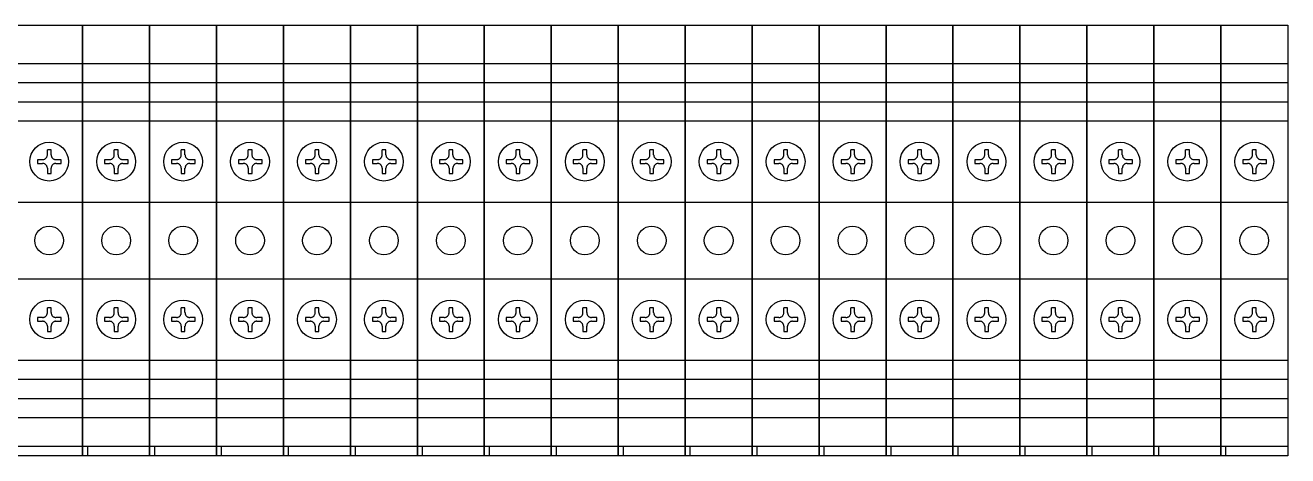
# Model space of a CAD drawing. Extents: x 384046 to 385304, y 295789 to 297989.
# Drawn here: x 384793.1 to 384925.1, y 296818.4 to 296863.4 of the extents above; entities that cross this region are included whole.
import ezdxf

# ---------------------------------------------------------------- set-up
doc = ezdxf.new("R2010")
doc.units = 0
doc.header["$MEASUREMENT"] = 0
doc.linetypes.add('ACAD_ISO02W100', pattern=[15, 12, -3])
doc.layers.add('Layer1', color=7, linetype='Continuous')
doc.layers.add('文字', color=3, linetype='Continuous')

# ---------------------------------------------------------------- blocks, each defined once
blk = doc.blocks.new('170589800728f760ca-2201-4d94-bb23-9af1878eb08b')
at = {"color": 7}
for p, q in [((-21.75, -4.56), (-21.75, -11.56)), ((-18.75, -4.56), (-18.75, -11.56)), ((-16.75, -4.56), (-16.75, -11.56)), ((-14.75, -4.56), (-14.75, -11.56)), ((-12.75, -4.56), (-12.75, -11.56)), ((-4.25, -4.56), (-4.25, -11.56)), ((3.75, -4.56), (3.75, -11.56)), ((12.25, -4.56), (12.25, -11.56)), ((14.25, -4.56), (14.25, -11.56)), ((16.25, -4.56), (16.25, -11.56)), ((18.25, -4.56), (18.25, -11.56)), ((-21.75, -19.07), (-22.75, -19.07)), ((-21.75, -18.57), (-21.75, -25.57)), ((-18.75, -18.57), (-18.75, -25.57)), ((-16.75, -18.57), (-16.75, -25.57)), ((-14.75, -18.57), (-14.75, -25.57)), ((-12.75, -18.57), (-12.75, -25.57)), ((-4.25, -18.57), (-4.25, -25.57)), ((3.75, -18.57), (3.75, -25.57)), ((12.25, -18.57), (12.25, -25.57)), ((14.25, -18.57), (14.25, -25.57)), ((16.25, -18.57), (16.25, -25.57)), ((18.25, -18.57), (18.25, -25.57)), ((-21.75, -39.57), (-21.75, -46.57)), ((-18.75, -39.57), (-18.75, -46.57)), ((-16.75, -39.57), (-16.75, -46.57)), ((-14.75, -39.57), (-14.75, -46.57)), ((-12.75, -39.57), (-12.75, -46.57)), ((-4.25, -39.57), (-4.25, -46.57)), ((3.75, -39.57), (3.75, -46.57)), ((12.25, -39.57), (12.25, -46.57)), ((14.25, -39.57), (14.25, -46.57)), ((16.25, -39.57), (16.25, -46.57)), ((18.25, -39.57), (18.25, -46.57)), ((-21.75, -40.07), (-22.75, -40.07)), ((-21.75, -54.07), (-22.75, -54.07)), ((-21.75, -53.57), (-21.75, -60.57)), ((-18.75, -53.57), (-18.75, -60.57)), ((-16.75, -53.57), (-16.75, -60.57)), ((-14.75, -53.57), (-14.75, -60.57)), ((-12.75, -53.57), (-12.75, -60.57)), ((-4.25, -53.57), (-4.25, -60.57)), ((3.75, -53.57), (3.75, -60.57)), ((12.25, -53.57), (12.25, -60.57)), ((14.25, -53.57), (14.25, -60.57)), ((16.25, -53.57), (16.25, -60.57)), ((18.25, -53.57), (18.25, -60.57)), ((-21.75, -75.08), (-22.75, -75.08)), ((-21.75, -74.58), (-21.75, -81.58)), ((-18.75, -74.58), (-18.75, -81.58)), ((-16.75, -74.58), (-16.75, -81.58)), ((-14.75, -74.58), (-14.75, -81.58)), ((-12.75, -74.58), (-12.75, -81.58)), ((-4.25, -74.58), (-4.25, -81.58)), ((3.75, -74.58), (3.75, -81.58)), ((12.25, -74.58), (12.25, -81.58)), ((14.25, -74.58), (14.25, -81.58)), ((16.25, -74.58), (16.25, -81.58)), ((18.25, -74.58), (18.25, -81.58)), ((-21.75, -89.08), (-22.75, -89.08)), ((-21.75, -88.58), (-21.75, -95.58)), ((-18.75, -88.58), (-18.75, -95.58)), ((-16.75, -88.58), (-16.75, -95.58)), ((-14.75, -88.58), (-14.75, -95.58)), ((-12.75, -88.58), (-12.75, -95.58)), ((-4.25, -88.58), (-4.25, -95.58)), ((3.75, -88.58), (3.75, -95.58)), ((12.25, -88.58), (12.25, -95.58)), ((14.25, -88.58), (14.25, -95.58)), ((16.25, -88.58), (16.25, -95.58)), ((18.25, -88.58), (18.25, -95.58)), ((-21.75, -110.08), (-22.75, -110.08)), ((-21.75, -109.58), (-21.75, -116.59)), ((-18.75, -109.58), (-18.75, -116.59)), ((-16.75, -109.58), (-16.75, -116.59)), ((-14.75, -109.58), (-14.75, -116.59)), ((-12.75, -109.58), (-12.75, -116.59)), ((-4.25, -109.58), (-4.25, -116.59)), ((3.75, -109.58), (3.75, -116.59)), ((12.25, -109.58), (12.25, -116.59)), ((14.25, -109.58), (14.25, -116.59)), ((16.25, -109.58), (16.25, -116.59)), ((18.25, -109.58), (18.25, -116.59)), ((-21.75, -124.09), (-22.75, -124.09)), ((-21.75, -123.59), (-21.75, -130.59)), ((-18.75, -123.59), (-18.75, -130.59)), ((-16.75, -123.59), (-16.75, -130.59)), ((-14.75, -123.59), (-14.75, -130.59)), ((-12.75, -123.59), (-12.75, -130.59)), ((-4.25, -123.59), (-4.25, -130.59)), ((3.75, -123.59), (3.75, -130.59)), ((12.25, -123.59), (12.25, -130.59)), ((14.25, -123.59), (14.25, -130.59)), ((16.25, -123.59), (16.25, -130.59)), ((18.25, -123.59), (18.25, -130.59))]:
    blk.add_line(p, q, dxfattribs=at)
at = {"color": 4}
for p, q in [((-21.75, -11.56), (-21.75, -18.57)), ((-18.75, -11.56), (-18.75, -18.57)), ((-16.75, -11.56), (-16.75, -18.57)), ((-14.75, -11.56), (-14.75, -18.57)), ((-12.75, -11.56), (-12.75, -18.57)), ((-4.25, -11.56), (-4.25, -18.57)), ((3.75, -11.56), (3.75, -18.57)), ((12.25, -11.56), (12.25, -18.57)), ((14.25, -11.56), (14.25, -18.57)), ((16.25, -11.56), (16.25, -18.57)), ((18.25, -11.56), (18.25, -18.57)), ((-21.75, -12.06), (-22.75, -12.06)), ((-21.75, -47.07), (-22.75, -47.07)), ((-21.75, -46.57), (-21.75, -53.57)), ((-18.75, -46.57), (-18.75, -53.57)), ((-16.75, -46.57), (-16.75, -53.57)), ((-14.75, -46.57), (-14.75, -53.57)), ((-12.75, -46.57), (-12.75, -53.57)), ((-4.25, -46.57), (-4.25, -53.57)), ((3.75, -46.57), (3.75, -53.57)), ((12.25, -46.57), (12.25, -53.57)), ((14.25, -46.57), (14.25, -53.57)), ((16.25, -46.57), (16.25, -53.57)), ((18.25, -46.57), (18.25, -53.57)), ((-21.75, -81.58), (-21.75, -88.58)), ((-18.75, -81.58), (-18.75, -88.58)), ((-16.75, -81.58), (-16.75, -88.58)), ((-14.75, -81.58), (-14.75, -88.58)), ((-12.75, -81.58), (-12.75, -88.58)), ((-4.25, -81.58), (-4.25, -88.58)), ((3.75, -81.58), (3.75, -88.58)), ((12.25, -81.58), (12.25, -88.58)), ((14.25, -81.58), (14.25, -88.58)), ((16.25, -81.58), (16.25, -88.58)), ((18.25, -81.58), (18.25, -88.58)), ((-21.75, -82.08), (-22.75, -82.08)), ((-21.75, -117.09), (-22.75, -117.09)), ((-21.75, -116.59), (-21.75, -123.59)), ((-18.75, -116.59), (-18.75, -123.59)), ((-16.75, -116.59), (-16.75, -123.59)), ((-14.75, -116.59), (-14.75, -123.59)), ((-12.75, -116.59), (-12.75, -123.59)), ((-4.25, -116.59), (-4.25, -123.59)), ((3.75, -116.59), (3.75, -123.59)), ((12.25, -116.59), (12.25, -123.59)), ((14.25, -116.59), (14.25, -123.59)), ((16.25, -116.59), (16.25, -123.59)), ((18.25, -116.59), (18.25, -123.59))]:
    blk.add_line(p, q, dxfattribs=at)
at = {"color": 3}
for p, q in [((-21.75, -26.07), (-22.75, -26.07)), ((-21.75, -25.57), (-21.75, -32.57)), ((-18.75, -25.57), (-18.75, -32.57)), ((-16.75, -25.57), (-16.75, -32.57)), ((-14.75, -25.57), (-14.75, -32.57)), ((-12.75, -25.57), (-12.75, -32.57)), ((-4.25, -25.57), (-4.25, -32.57)), ((3.75, -25.57), (3.75, -32.57)), ((12.25, -25.57), (12.25, -32.57)), ((14.25, -25.57), (14.25, -32.57)), ((16.25, -25.57), (16.25, -32.57)), ((18.25, -25.57), (18.25, -32.57)), ((-21.75, -60.57), (-21.75, -67.58)), ((-18.75, -60.57), (-18.75, -67.58)), ((-16.75, -60.57), (-16.75, -67.58)), ((-14.75, -60.57), (-14.75, -67.58)), ((-12.75, -60.57), (-12.75, -67.58)), ((-4.25, -60.57), (-4.25, -67.58)), ((3.75, -60.57), (3.75, -67.58)), ((12.25, -60.57), (12.25, -67.58)), ((14.25, -60.57), (14.25, -67.58)), ((16.25, -60.57), (16.25, -67.58)), ((18.25, -60.57), (18.25, -67.58)), ((-21.75, -61.07), (-22.75, -61.07)), ((-21.75, -96.08), (-22.75, -96.08)), ((-21.75, -95.58), (-21.75, -102.58)), ((-18.75, -95.58), (-18.75, -102.58)), ((-16.75, -95.58), (-16.75, -102.58)), ((-14.75, -95.58), (-14.75, -102.58)), ((-12.75, -95.58), (-12.75, -102.58)), ((-4.25, -95.58), (-4.25, -102.58)), ((3.75, -95.58), (3.75, -102.58)), ((12.25, -95.58), (12.25, -102.58)), ((14.25, -95.58), (14.25, -102.58)), ((16.25, -95.58), (16.25, -102.58)), ((18.25, -95.58), (18.25, -102.58)), ((-21.75, -130.59), (-21.75, -137.59)), ((-18.75, -130.59), (-18.75, -137.59)), ((-16.75, -130.59), (-16.75, -137.59)), ((-14.75, -130.59), (-14.75, -137.59)), ((-12.75, -130.59), (-12.75, -137.59)), ((-4.25, -130.59), (-4.25, -137.59)), ((3.75, -130.59), (3.75, -137.59)), ((12.25, -130.59), (12.25, -137.59)), ((14.25, -130.59), (14.25, -137.59)), ((16.25, -130.59), (16.25, -137.59)), ((18.25, -130.59), (18.25, -137.59)), ((-21.75, -131.09), (-22.75, -131.09))]:
    blk.add_line(p, q, dxfattribs=at)
at = {"color": 1}
for p, q in [((-21.75, -32.57), (-21.75, -39.57)), ((-18.75, -32.57), (-18.75, -39.57)), ((-16.75, -32.57), (-16.75, -39.57)), ((-14.75, -32.57), (-14.75, -39.57)), ((-12.75, -32.57), (-12.75, -39.57)), ((-4.25, -32.57), (-4.25, -39.57)), ((3.75, -32.57), (3.75, -39.57)), ((12.25, -32.57), (12.25, -39.57)), ((14.25, -32.57), (14.25, -39.57)), ((16.25, -32.57), (16.25, -39.57)), ((18.25, -32.57), (18.25, -39.57)), ((-21.75, -33.07), (-22.75, -33.07)), ((-21.75, -68.08), (-22.75, -68.08)), ((-21.75, -67.58), (-21.75, -74.58)), ((-18.75, -67.58), (-18.75, -74.58)), ((-16.75, -67.58), (-16.75, -74.58)), ((-14.75, -67.58), (-14.75, -74.58)), ((-12.75, -67.58), (-12.75, -74.58)), ((-4.25, -67.58), (-4.25, -74.58)), ((3.75, -67.58), (3.75, -74.58)), ((12.25, -67.58), (12.25, -74.58)), ((14.25, -67.58), (14.25, -74.58)), ((16.25, -67.58), (16.25, -74.58)), ((18.25, -67.58), (18.25, -74.58)), ((-21.75, -102.58), (-21.75, -109.58)), ((-18.75, -102.58), (-18.75, -109.58)), ((-16.75, -102.58), (-16.75, -109.58)), ((-14.75, -102.58), (-14.75, -109.58)), ((-12.75, -102.58), (-12.75, -109.58)), ((-4.25, -102.58), (-4.25, -109.58)), ((3.75, -102.58), (3.75, -109.58)), ((12.25, -102.58), (12.25, -109.58)), ((14.25, -102.58), (14.25, -109.58)), ((16.25, -102.58), (16.25, -109.58)), ((18.25, -102.58), (18.25, -109.58)), ((-21.75, -103.08), (-22.75, -103.08))]:
    blk.add_line(p, q, dxfattribs=at)
at = {"color": 7, "elevation": 0}
for points in [[(22.25, -4.56), (22.25, -11.56), (-22.75, -11.56), (-22.75, -4.56)], [(22.25, -18.57), (22.25, -25.57), (-22.75, -25.57), (-22.75, -18.57)], [(22.25, -39.57), (22.25, -46.57), (-22.75, -46.57), (-22.75, -39.57)], [(22.25, -53.57), (22.25, -60.57), (-22.75, -60.57), (-22.75, -53.57)], [(22.25, -74.58), (22.25, -81.58), (-22.75, -81.58), (-22.75, -74.58)], [(22.25, -88.58), (22.25, -95.58), (-22.75, -95.58), (-22.75, -88.58)], [(22.25, -109.58), (22.25, -116.59), (-22.75, -116.59), (-22.75, -109.58)], [(22.25, -123.59), (22.25, -130.59), (-22.75, -130.59), (-22.75, -123.59)]]:
    blk.add_lwpolyline(points, close=True, dxfattribs=at)
at = {"color": 4, "elevation": 0}
for points in [[(22.25, -11.56), (22.25, -18.57), (-22.75, -18.57), (-22.75, -11.56)], [(22.25, -46.57), (22.25, -53.57), (-22.75, -53.57), (-22.75, -46.57)], [(22.25, -81.58), (22.25, -88.58), (-22.75, -88.58), (-22.75, -81.58)], [(22.25, -116.59), (22.25, -123.59), (-22.75, -123.59), (-22.75, -116.59)]]:
    blk.add_lwpolyline(points, close=True, dxfattribs=at)
at = {"color": 3, "elevation": 0}
for points in [[(22.25, -25.57), (22.25, -32.57), (-22.75, -32.57), (-22.75, -25.57)], [(22.25, -60.57), (22.25, -67.58), (-22.75, -67.58), (-22.75, -60.57)], [(22.25, -95.58), (22.25, -102.58), (-22.75, -102.58), (-22.75, -95.58)], [(22.25, -130.59), (22.25, -137.59), (-22.75, -137.59), (-22.75, -130.59)]]:
    blk.add_lwpolyline(points, close=True, dxfattribs=at)
at = {"color": 1, "elevation": 0}
for points in [[(22.25, -32.57), (22.25, -39.57), (-22.75, -39.57), (-22.75, -32.57)], [(22.25, -67.58), (22.25, -74.58), (-22.75, -74.58), (-22.75, -67.58)], [(22.25, -102.58), (22.25, -109.58), (-22.75, -109.58), (-22.75, -102.58)]]:
    blk.add_lwpolyline(points, close=True, dxfattribs=at)
at = {"color": 7}
for centre in [(-0.25, -8.06), (-0.25, -22.07), (-0.25, -43.07), (-0.25, -57.07), (-0.25, -78.08), (-0.25, -92.08), (-0.25, -113.09), (-0.25, -127.09)]:
    blk.add_circle(centre, 1.5, dxfattribs=at)
at = {"color": 4}
for centre in [(-0.25, -15.07), (-0.25, -50.07), (-0.25, -85.08), (-0.25, -120.09)]:
    blk.add_circle(centre, 1.5, dxfattribs=at)
at = {"color": 3}
for centre in [(-0.25, -29.07), (-0.25, -64.08), (-0.25, -99.08), (-0.25, -134.09)]:
    blk.add_circle(centre, 1.5, dxfattribs=at)
at = {"color": 1}
for centre in [(-0.25, -36.07), (-0.25, -71.08), (-0.25, -106.08)]:
    blk.add_circle(centre, 1.5, dxfattribs=at)
at = {"layer": 'Layer1', "color": 7, "lineweight": -3, "ltscale": 50}
for centre in [(-8.5, -8.06), (8, -8.06), (-8.5, -22.07), (8, -22.07), (-8.5, -43.07), (8, -43.07), (-8.5, -57.07), (8, -57.07), (-8.5, -78.08), (8, -78.08), (-8.5, -92.08), (8, -92.08), (-8.5, -113.09), (8, -113.09), (-8.5, -127.09), (8, -127.09)]:
    blk.add_circle(centre, 2.03, dxfattribs=at)
at = {"layer": 'Layer1', "color": 4, "lineweight": -3, "ltscale": 50}
for centre in [(-8.5, -15.07), (8, -15.07), (-8.5, -50.07), (8, -50.07), (-8.5, -85.08), (8, -85.08), (-8.5, -120.09), (8, -120.09)]:
    blk.add_circle(centre, 2.03, dxfattribs=at)
at = {"layer": 'Layer1', "color": 3, "lineweight": -3, "ltscale": 50}
for centre in [(-8.5, -29.07), (8, -29.07), (-8.5, -64.08), (8, -64.08), (-8.5, -99.08), (8, -99.08), (-8.5, -134.09), (8, -134.09)]:
    blk.add_circle(centre, 2.03, dxfattribs=at)
at = {"layer": 'Layer1', "color": 1, "lineweight": -3, "ltscale": 50}
for centre in [(-8.5, -36.07), (8, -36.07), (-8.5, -71.08), (8, -71.08), (-8.5, -106.08), (8, -106.08)]:
    blk.add_circle(centre, 2.03, dxfattribs=at)
at = {"layer": '文字', "color": 7, "linetype": 'ACAD_ISO02W100'}
for p, q in [((-9.2, -7.88), (-9.75, -7.88)), ((-9.75, -7.88), (-9.75, -8.27)), ((-8.69, -6.86), (-8.69, -7.37)), ((-8.3, -6.86), (-8.69, -6.86)), ((-8.3, -7.37), (-8.3, -6.86)), ((-7.79, -7.88), (-7.28, -7.88)), ((-7.28, -8.27), (-7.28, -7.88)), ((7.3, -7.88), (6.75, -7.88)), ((6.75, -7.88), (6.75, -8.27)), ((7.81, -6.86), (7.81, -7.37)), ((8.2, -6.86), (7.81, -6.86)), ((8.2, -7.37), (8.2, -6.86)), ((8.71, -7.88), (9.22, -7.88)), ((9.22, -8.27), (9.22, -7.88)), ((-9.75, -8.27), (-9.2, -8.27)), ((-8.69, -8.78), (-8.69, -9.33)), ((-8.3, -9.33), (-8.3, -8.78)), ((-7.79, -8.27), (-7.28, -8.27)), ((6.75, -8.27), (7.3, -8.27)), ((7.81, -8.78), (7.81, -9.33)), ((8.2, -9.33), (8.2, -8.78)), ((8.71, -8.27), (9.22, -8.27)), ((-8.69, -9.33), (-8.3, -9.33)), ((7.81, -9.33), (8.2, -9.33)), ((-8.69, -20.86), (-8.69, -21.37)), ((-8.3, -20.86), (-8.69, -20.86)), ((-8.3, -21.37), (-8.3, -20.86)), ((7.81, -20.86), (7.81, -21.37)), ((8.2, -20.86), (7.81, -20.86)), ((8.2, -21.37), (8.2, -20.86)), ((-9.2, -21.88), (-9.75, -21.88)), ((-9.75, -21.88), (-9.75, -22.27)), ((-9.75, -22.27), (-9.2, -22.27)), ((-7.79, -21.88), (-7.28, -21.88)), ((-7.79, -22.27), (-7.28, -22.27)), ((-7.28, -22.27), (-7.28, -21.88)), ((7.3, -21.88), (6.75, -21.88)), ((6.75, -21.88), (6.75, -22.27)), ((6.75, -22.27), (7.3, -22.27)), ((8.71, -21.88), (9.22, -21.88)), ((8.71, -22.27), (9.22, -22.27)), ((9.22, -22.27), (9.22, -21.88)), ((-8.69, -22.78), (-8.69, -23.33)), ((-8.69, -23.33), (-8.3, -23.33)), ((-8.3, -23.33), (-8.3, -22.78)), ((7.81, -22.78), (7.81, -23.33)), ((7.81, -23.33), (8.2, -23.33)), ((8.2, -23.33), (8.2, -22.78)), ((-8.69, -41.87), (-8.69, -42.38)), ((-8.3, -41.87), (-8.69, -41.87)), ((-8.3, -42.38), (-8.3, -41.87)), ((7.81, -41.87), (7.81, -42.38)), ((8.2, -41.87), (7.81, -41.87)), ((8.2, -42.38), (8.2, -41.87)), ((-9.2, -42.88), (-9.75, -42.88)), ((-9.75, -42.88), (-9.75, -43.28)), ((-9.75, -43.28), (-9.2, -43.28)), ((-7.79, -42.88), (-7.28, -42.88)), ((-7.79, -43.28), (-7.28, -43.28)), ((-7.28, -43.28), (-7.28, -42.88)), ((7.3, -42.88), (6.75, -42.88)), ((6.75, -42.88), (6.75, -43.28)), ((6.75, -43.28), (7.3, -43.28)), ((8.71, -42.88), (9.22, -42.88)), ((8.71, -43.28), (9.22, -43.28)), ((9.22, -43.28), (9.22, -42.88)), ((-8.69, -43.79), (-8.69, -44.34)), ((-8.69, -44.34), (-8.3, -44.34)), ((-8.3, -44.34), (-8.3, -43.79)), ((7.81, -43.79), (7.81, -44.34)), ((7.81, -44.34), (8.2, -44.34)), ((8.2, -44.34), (8.2, -43.79)), ((-8.69, -55.87), (-8.69, -56.38)), ((-8.3, -55.87), (-8.69, -55.87)), ((-8.3, -56.38), (-8.3, -55.87)), ((7.81, -55.87), (7.81, -56.38)), ((8.2, -55.87), (7.81, -55.87)), ((8.2, -56.38), (8.2, -55.87)), ((-9.2, -56.89), (-9.75, -56.89)), ((-9.75, -56.89), (-9.75, -57.28)), ((-9.75, -57.28), (-9.2, -57.28)), ((-8.69, -57.79), (-8.69, -58.34)), ((-8.3, -58.34), (-8.3, -57.79)), ((-7.79, -56.89), (-7.28, -56.89)), ((-7.79, -57.28), (-7.28, -57.28)), ((-7.28, -57.28), (-7.28, -56.89)), ((7.3, -56.89), (6.75, -56.89)), ((6.75, -56.89), (6.75, -57.28)), ((6.75, -57.28), (7.3, -57.28)), ((7.81, -57.79), (7.81, -58.34)), ((8.2, -58.34), (8.2, -57.79)), ((8.71, -56.89), (9.22, -56.89)), ((8.71, -57.28), (9.22, -57.28)), ((9.22, -57.28), (9.22, -56.89)), ((-8.69, -58.34), (-8.3, -58.34)), ((7.81, -58.34), (8.2, -58.34)), ((-9.2, -77.89), (-9.75, -77.89)), ((-9.75, -77.89), (-9.75, -78.29)), ((-8.69, -76.87), (-8.69, -77.38)), ((-8.3, -76.87), (-8.69, -76.87)), ((-8.3, -77.38), (-8.3, -76.87)), ((-7.79, -77.89), (-7.28, -77.89)), ((-7.28, -78.29), (-7.28, -77.89)), ((7.3, -77.89), (6.75, -77.89)), ((6.75, -77.89), (6.75, -78.29)), ((7.81, -76.87), (7.81, -77.38)), ((8.2, -76.87), (7.81, -76.87)), ((8.2, -77.38), (8.2, -76.87)), ((8.71, -77.89), (9.22, -77.89)), ((9.22, -78.29), (9.22, -77.89)), ((-9.75, -78.29), (-9.2, -78.29)), ((-8.69, -78.8), (-8.69, -79.35)), ((-8.3, -79.35), (-8.3, -78.8)), ((-7.79, -78.29), (-7.28, -78.29)), ((6.75, -78.29), (7.3, -78.29)), ((7.81, -78.8), (7.81, -79.35)), ((8.2, -79.35), (8.2, -78.8)), ((8.71, -78.29), (9.22, -78.29)), ((-8.69, -79.35), (-8.3, -79.35)), ((7.81, -79.35), (8.2, -79.35)), ((-8.69, -90.88), (-8.69, -91.39)), ((-8.3, -90.88), (-8.69, -90.88)), ((-8.3, -91.39), (-8.3, -90.88)), ((7.81, -90.88), (7.81, -91.39)), ((8.2, -90.88), (7.81, -90.88)), ((8.2, -91.39), (8.2, -90.88)), ((-9.2, -91.89), (-9.75, -91.89)), ((-9.75, -91.89), (-9.75, -92.29)), ((-9.75, -92.29), (-9.2, -92.29)), ((-7.79, -91.89), (-7.28, -91.89)), ((-7.79, -92.29), (-7.28, -92.29)), ((-7.28, -92.29), (-7.28, -91.89)), ((7.3, -91.89), (6.75, -91.89)), ((6.75, -91.89), (6.75, -92.29)), ((6.75, -92.29), (7.3, -92.29)), ((8.71, -91.89), (9.22, -91.89)), ((8.71, -92.29), (9.22, -92.29)), ((9.22, -92.29), (9.22, -91.89)), ((-8.69, -92.8), (-8.69, -93.35)), ((-8.69, -93.35), (-8.3, -93.35)), ((-8.3, -93.35), (-8.3, -92.8)), ((7.81, -92.8), (7.81, -93.35)), ((7.81, -93.35), (8.2, -93.35)), ((8.2, -93.35), (8.2, -92.8)), ((-8.69, -111.88), (-8.69, -112.39)), ((-8.3, -111.88), (-8.69, -111.88)), ((-8.3, -112.39), (-8.3, -111.88)), ((7.81, -111.88), (7.81, -112.39)), ((8.2, -111.88), (7.81, -111.88)), ((8.2, -112.39), (8.2, -111.88)), ((-9.2, -112.9), (-9.75, -112.9)), ((-9.75, -112.9), (-9.75, -113.29)), ((-9.75, -113.29), (-9.2, -113.29)), ((-7.79, -112.9), (-7.28, -112.9)), ((-7.79, -113.29), (-7.28, -113.29)), ((-7.28, -113.29), (-7.28, -112.9)), ((7.3, -112.9), (6.75, -112.9)), ((6.75, -112.9), (6.75, -113.29)), ((6.75, -113.29), (7.3, -113.29)), ((8.71, -112.9), (9.22, -112.9)), ((8.71, -113.29), (9.22, -113.29)), ((9.22, -113.29), (9.22, -112.9)), ((-8.69, -113.8), (-8.69, -114.35)), ((-8.69, -114.35), (-8.3, -114.35)), ((-8.3, -114.35), (-8.3, -113.8)), ((7.81, -113.8), (7.81, -114.35)), ((7.81, -114.35), (8.2, -114.35)), ((8.2, -114.35), (8.2, -113.8)), ((-8.69, -125.88), (-8.69, -126.39)), ((-8.3, -125.88), (-8.69, -125.88)), ((-8.3, -126.39), (-8.3, -125.88)), ((7.81, -125.88), (7.81, -126.39)), ((8.2, -125.88), (7.81, -125.88)), ((8.2, -126.39), (8.2, -125.88)), ((-9.2, -126.9), (-9.75, -126.9)), ((-9.75, -126.9), (-9.75, -127.3)), ((-9.75, -127.3), (-9.2, -127.3)), ((-8.69, -127.81), (-8.69, -128.36)), ((-8.3, -128.36), (-8.3, -127.81)), ((-7.79, -126.9), (-7.28, -126.9)), ((-7.79, -127.3), (-7.28, -127.3)), ((-7.28, -127.3), (-7.28, -126.9)), ((7.3, -126.9), (6.75, -126.9)), ((6.75, -126.9), (6.75, -127.3)), ((6.75, -127.3), (7.3, -127.3)), ((7.81, -127.81), (7.81, -128.36)), ((8.2, -128.36), (8.2, -127.81)), ((8.71, -126.9), (9.22, -126.9)), ((8.71, -127.3), (9.22, -127.3)), ((9.22, -127.3), (9.22, -126.9)), ((-8.69, -128.36), (-8.3, -128.36)), ((7.81, -128.36), (8.2, -128.36))]:
    blk.add_line(p, q, dxfattribs=at)
at = {"layer": '文字', "color": 4, "linetype": 'ACAD_ISO02W100'}
for p, q in [((-8.69, -13.86), (-8.69, -14.37)), ((-8.3, -13.86), (-8.69, -13.86)), ((-8.3, -14.37), (-8.3, -13.86)), ((7.81, -13.86), (7.81, -14.37)), ((8.2, -13.86), (7.81, -13.86)), ((8.2, -14.37), (8.2, -13.86)), ((-9.2, -14.88), (-9.75, -14.88)), ((-9.75, -14.88), (-9.75, -15.27)), ((-9.75, -15.27), (-9.2, -15.27)), ((-8.69, -15.78), (-8.69, -16.33)), ((-8.3, -16.33), (-8.3, -15.78)), ((-7.79, -14.88), (-7.28, -14.88)), ((-7.79, -15.27), (-7.28, -15.27)), ((-7.28, -15.27), (-7.28, -14.88)), ((7.3, -14.88), (6.75, -14.88)), ((6.75, -14.88), (6.75, -15.27)), ((6.75, -15.27), (7.3, -15.27)), ((7.81, -15.78), (7.81, -16.33)), ((8.2, -16.33), (8.2, -15.78)), ((8.71, -14.88), (9.22, -14.88)), ((8.71, -15.27), (9.22, -15.27)), ((9.22, -15.27), (9.22, -14.88)), ((-8.69, -16.33), (-8.3, -16.33)), ((7.81, -16.33), (8.2, -16.33)), ((-9.2, -49.89), (-9.75, -49.89)), ((-9.75, -49.89), (-9.75, -50.28)), ((-8.69, -48.87), (-8.69, -49.38)), ((-8.3, -48.87), (-8.69, -48.87)), ((-8.3, -49.38), (-8.3, -48.87)), ((-7.79, -49.89), (-7.28, -49.89)), ((-7.28, -50.28), (-7.28, -49.89)), ((7.3, -49.89), (6.75, -49.89)), ((6.75, -49.89), (6.75, -50.28)), ((7.81, -48.87), (7.81, -49.38)), ((8.2, -48.87), (7.81, -48.87)), ((8.2, -49.38), (8.2, -48.87)), ((8.71, -49.89), (9.22, -49.89)), ((9.22, -50.28), (9.22, -49.89)), ((-9.75, -50.28), (-9.2, -50.28)), ((-8.69, -50.79), (-8.69, -51.34)), ((-8.69, -51.34), (-8.3, -51.34)), ((-8.3, -51.34), (-8.3, -50.79)), ((-7.79, -50.28), (-7.28, -50.28)), ((6.75, -50.28), (7.3, -50.28)), ((7.81, -50.79), (7.81, -51.34)), ((7.81, -51.34), (8.2, -51.34)), ((8.2, -51.34), (8.2, -50.79)), ((8.71, -50.28), (9.22, -50.28)), ((-8.69, -83.88), (-8.69, -84.38)), ((-8.3, -83.88), (-8.69, -83.88)), ((-8.3, -84.38), (-8.3, -83.88)), ((7.81, -83.88), (7.81, -84.38)), ((8.2, -83.88), (7.81, -83.88)), ((8.2, -84.38), (8.2, -83.88)), ((-9.2, -84.89), (-9.75, -84.89)), ((-9.75, -84.89), (-9.75, -85.29)), ((-9.75, -85.29), (-9.2, -85.29)), ((-8.69, -85.8), (-8.69, -86.35)), ((-8.3, -86.35), (-8.3, -85.8)), ((-7.79, -84.89), (-7.28, -84.89)), ((-7.79, -85.29), (-7.28, -85.29)), ((-7.28, -85.29), (-7.28, -84.89)), ((7.3, -84.89), (6.75, -84.89)), ((6.75, -84.89), (6.75, -85.29)), ((6.75, -85.29), (7.3, -85.29)), ((7.81, -85.8), (7.81, -86.35)), ((8.2, -86.35), (8.2, -85.8)), ((8.71, -84.89), (9.22, -84.89)), ((8.71, -85.29), (9.22, -85.29)), ((9.22, -85.29), (9.22, -84.89)), ((-8.69, -86.35), (-8.3, -86.35)), ((7.81, -86.35), (8.2, -86.35)), ((-9.2, -119.9), (-9.75, -119.9)), ((-9.75, -119.9), (-9.75, -120.29)), ((-8.69, -118.88), (-8.69, -119.39)), ((-8.3, -118.88), (-8.69, -118.88)), ((-8.3, -119.39), (-8.3, -118.88)), ((-7.79, -119.9), (-7.28, -119.9)), ((-7.28, -120.29), (-7.28, -119.9)), ((7.3, -119.9), (6.75, -119.9)), ((6.75, -119.9), (6.75, -120.29)), ((7.81, -118.88), (7.81, -119.39)), ((8.2, -118.88), (7.81, -118.88)), ((8.2, -119.39), (8.2, -118.88)), ((8.71, -119.9), (9.22, -119.9)), ((9.22, -120.29), (9.22, -119.9)), ((-9.75, -120.29), (-9.2, -120.29)), ((-8.69, -120.8), (-8.69, -121.36)), ((-8.69, -121.36), (-8.3, -121.36)), ((-8.3, -121.36), (-8.3, -120.8)), ((-7.79, -120.29), (-7.28, -120.29)), ((6.75, -120.29), (7.3, -120.29)), ((7.81, -120.8), (7.81, -121.36)), ((7.81, -121.36), (8.2, -121.36)), ((8.2, -121.36), (8.2, -120.8)), ((8.71, -120.29), (9.22, -120.29))]:
    blk.add_line(p, q, dxfattribs=at)
at = {"layer": '文字', "color": 3, "linetype": 'ACAD_ISO02W100'}
for p, q in [((-9.2, -28.88), (-9.75, -28.88)), ((-9.75, -28.88), (-9.75, -29.28)), ((-8.69, -27.86), (-8.69, -28.37)), ((-8.3, -27.86), (-8.69, -27.86)), ((-8.3, -28.37), (-8.3, -27.86)), ((-7.79, -28.88), (-7.28, -28.88)), ((-7.28, -29.28), (-7.28, -28.88)), ((7.3, -28.88), (6.75, -28.88)), ((6.75, -28.88), (6.75, -29.28)), ((7.81, -27.86), (7.81, -28.37)), ((8.2, -27.86), (7.81, -27.86)), ((8.2, -28.37), (8.2, -27.86)), ((8.71, -28.88), (9.22, -28.88)), ((9.22, -29.28), (9.22, -28.88)), ((-9.75, -29.28), (-9.2, -29.28)), ((-8.69, -29.78), (-8.69, -30.34)), ((-8.69, -30.34), (-8.3, -30.34)), ((-8.3, -30.34), (-8.3, -29.78)), ((-7.79, -29.28), (-7.28, -29.28)), ((6.75, -29.28), (7.3, -29.28)), ((7.81, -29.78), (7.81, -30.34)), ((7.81, -30.34), (8.2, -30.34)), ((8.2, -30.34), (8.2, -29.78)), ((8.71, -29.28), (9.22, -29.28)), ((-8.69, -62.87), (-8.69, -63.38)), ((-8.3, -62.87), (-8.69, -62.87)), ((-8.3, -63.38), (-8.3, -62.87)), ((7.81, -62.87), (7.81, -63.38)), ((8.2, -62.87), (7.81, -62.87)), ((8.2, -63.38), (8.2, -62.87)), ((-9.2, -63.89), (-9.75, -63.89)), ((-9.75, -63.89), (-9.75, -64.28)), ((-9.75, -64.28), (-9.2, -64.28)), ((-7.79, -63.89), (-7.28, -63.89)), ((-7.79, -64.28), (-7.28, -64.28)), ((-7.28, -64.28), (-7.28, -63.89)), ((7.3, -63.89), (6.75, -63.89)), ((6.75, -63.89), (6.75, -64.28)), ((6.75, -64.28), (7.3, -64.28)), ((8.71, -63.89), (9.22, -63.89)), ((8.71, -64.28), (9.22, -64.28)), ((9.22, -64.28), (9.22, -63.89)), ((-8.69, -64.79), (-8.69, -65.34)), ((-8.69, -65.34), (-8.3, -65.34)), ((-8.3, -65.34), (-8.3, -64.79)), ((7.81, -64.79), (7.81, -65.34)), ((7.81, -65.34), (8.2, -65.34)), ((8.2, -65.34), (8.2, -64.79)), ((-9.2, -98.9), (-9.75, -98.9)), ((-9.75, -98.9), (-9.75, -99.29)), ((-8.69, -97.88), (-8.69, -98.39)), ((-8.3, -97.88), (-8.69, -97.88)), ((-8.3, -98.39), (-8.3, -97.88)), ((-7.79, -98.9), (-7.28, -98.9)), ((-7.28, -99.29), (-7.28, -98.9)), ((7.3, -98.9), (6.75, -98.9)), ((6.75, -98.9), (6.75, -99.29)), ((7.81, -97.88), (7.81, -98.39)), ((8.2, -97.88), (7.81, -97.88)), ((8.2, -98.39), (8.2, -97.88)), ((8.71, -98.9), (9.22, -98.9)), ((9.22, -99.29), (9.22, -98.9)), ((-9.75, -99.29), (-9.2, -99.29)), ((-8.69, -99.8), (-8.69, -100.35)), ((-8.3, -100.35), (-8.3, -99.8)), ((-7.79, -99.29), (-7.28, -99.29)), ((6.75, -99.29), (7.3, -99.29)), ((7.81, -99.8), (7.81, -100.35)), ((8.2, -100.35), (8.2, -99.8)), ((8.71, -99.29), (9.22, -99.29)), ((-8.69, -100.35), (-8.3, -100.35)), ((7.81, -100.35), (8.2, -100.35)), ((-8.69, -132.89), (-8.69, -133.39)), ((-8.3, -132.89), (-8.69, -132.89)), ((-8.3, -133.39), (-8.3, -132.89)), ((7.81, -132.89), (7.81, -133.39)), ((8.2, -132.89), (7.81, -132.89)), ((8.2, -133.39), (8.2, -132.89)), ((-9.2, -133.9), (-9.75, -133.9)), ((-9.75, -133.9), (-9.75, -134.3)), ((-9.75, -134.3), (-9.2, -134.3)), ((-7.79, -133.9), (-7.28, -133.9)), ((-7.79, -134.3), (-7.28, -134.3)), ((-7.28, -134.3), (-7.28, -133.9)), ((7.3, -133.9), (6.75, -133.9)), ((6.75, -133.9), (6.75, -134.3)), ((6.75, -134.3), (7.3, -134.3)), ((8.71, -133.9), (9.22, -133.9)), ((8.71, -134.3), (9.22, -134.3)), ((9.22, -134.3), (9.22, -133.9)), ((-8.69, -134.81), (-8.69, -135.36)), ((-8.69, -135.36), (-8.3, -135.36)), ((-8.3, -135.36), (-8.3, -134.81)), ((7.81, -134.81), (7.81, -135.36)), ((7.81, -135.36), (8.2, -135.36)), ((8.2, -135.36), (8.2, -134.81))]:
    blk.add_line(p, q, dxfattribs=at)
at = {"layer": '文字', "color": 1, "linetype": 'ACAD_ISO02W100'}
for p, q in [((-8.69, -34.86), (-8.69, -35.37)), ((-8.3, -34.86), (-8.69, -34.86)), ((-8.3, -35.37), (-8.3, -34.86)), ((7.81, -34.86), (7.81, -35.37)), ((8.2, -34.86), (7.81, -34.86)), ((8.2, -35.37), (8.2, -34.86)), ((-9.2, -35.88), (-9.75, -35.88)), ((-9.75, -35.88), (-9.75, -36.28)), ((-9.75, -36.28), (-9.2, -36.28)), ((-8.69, -36.79), (-8.69, -37.34)), ((-8.3, -37.34), (-8.3, -36.79)), ((-7.79, -35.88), (-7.28, -35.88)), ((-7.79, -36.28), (-7.28, -36.28)), ((-7.28, -36.28), (-7.28, -35.88)), ((7.3, -35.88), (6.75, -35.88)), ((6.75, -35.88), (6.75, -36.28)), ((6.75, -36.28), (7.3, -36.28)), ((7.81, -36.79), (7.81, -37.34)), ((8.2, -37.34), (8.2, -36.79)), ((8.71, -35.88), (9.22, -35.88)), ((8.71, -36.28), (9.22, -36.28)), ((9.22, -36.28), (9.22, -35.88)), ((-8.69, -37.34), (-8.3, -37.34)), ((7.81, -37.34), (8.2, -37.34)), ((-8.69, -69.87), (-8.69, -70.38)), ((-8.3, -69.87), (-8.69, -69.87)), ((-8.3, -70.38), (-8.3, -69.87)), ((7.81, -69.87), (7.81, -70.38)), ((8.2, -69.87), (7.81, -69.87)), ((8.2, -70.38), (8.2, -69.87)), ((-9.2, -70.89), (-9.75, -70.89)), ((-9.75, -70.89), (-9.75, -71.28)), ((-9.75, -71.28), (-9.2, -71.28)), ((-7.79, -70.89), (-7.28, -70.89)), ((-7.79, -71.28), (-7.28, -71.28)), ((-7.28, -71.28), (-7.28, -70.89)), ((7.3, -70.89), (6.75, -70.89)), ((6.75, -70.89), (6.75, -71.28)), ((6.75, -71.28), (7.3, -71.28)), ((8.71, -70.89), (9.22, -70.89)), ((8.71, -71.28), (9.22, -71.28)), ((9.22, -71.28), (9.22, -70.89)), ((-8.69, -71.79), (-8.69, -72.34)), ((-8.69, -72.34), (-8.3, -72.34)), ((-8.3, -72.34), (-8.3, -71.79)), ((7.81, -71.79), (7.81, -72.34)), ((7.81, -72.34), (8.2, -72.34)), ((8.2, -72.34), (8.2, -71.79)), ((-8.69, -104.88), (-8.69, -105.39)), ((-8.3, -104.88), (-8.69, -104.88)), ((-8.3, -105.39), (-8.3, -104.88)), ((7.81, -104.88), (7.81, -105.39)), ((8.2, -104.88), (7.81, -104.88)), ((8.2, -105.39), (8.2, -104.88)), ((-9.2, -105.9), (-9.75, -105.9)), ((-9.75, -105.9), (-9.75, -106.29)), ((-9.75, -106.29), (-9.2, -106.29)), ((-8.69, -106.8), (-8.69, -107.35)), ((-8.3, -107.35), (-8.3, -106.8)), ((-7.79, -105.9), (-7.28, -105.9)), ((-7.79, -106.29), (-7.28, -106.29)), ((-7.28, -106.29), (-7.28, -105.9)), ((7.3, -105.9), (6.75, -105.9)), ((6.75, -105.9), (6.75, -106.29)), ((6.75, -106.29), (7.3, -106.29)), ((7.81, -106.8), (7.81, -107.35)), ((8.2, -107.35), (8.2, -106.8)), ((8.71, -105.9), (9.22, -105.9)), ((8.71, -106.29), (9.22, -106.29)), ((9.22, -106.29), (9.22, -105.9)), ((-8.69, -107.35), (-8.3, -107.35)), ((7.81, -107.35), (8.2, -107.35))]:
    blk.add_line(p, q, dxfattribs=at)
at = {"layer": '文字', "color": 7, "linetype": 'ACAD_ISO02W100'}
for centre, start, end in [((-9.2, -7.37), 270, 0), ((-7.79, -7.37), 180, 270), ((7.3, -7.37), 270, 0), ((8.71, -7.37), 180, 270), ((-9.2, -8.78), 0, 90), ((-7.79, -8.78), 90, 180), ((7.3, -8.78), 0, 90), ((8.71, -8.78), 90, 180), ((-9.2, -21.37), 270, 0), ((-9.2, -22.78), 0, 90), ((-7.79, -21.37), 180, 270), ((-7.79, -22.78), 90, 180), ((7.3, -21.37), 270, 0), ((7.3, -22.78), 0, 90), ((8.71, -21.37), 180, 270), ((8.71, -22.78), 90, 180), ((-9.2, -42.38), 270, 0), ((-9.2, -43.79), 0, 90), ((-7.79, -42.38), 180, 270), ((-7.79, -43.79), 90, 180), ((7.3, -42.38), 270, 0), ((7.3, -43.79), 0, 90), ((8.71, -42.38), 180, 270), ((8.71, -43.79), 90, 180), ((-9.2, -56.38), 270, 0), ((-7.79, -56.38), 180, 270), ((7.3, -56.38), 270, 0), ((8.71, -56.38), 180, 270), ((-9.2, -57.79), 0, 90), ((-7.79, -57.79), 90, 180), ((7.3, -57.79), 0, 90), ((8.71, -57.79), 90, 180), ((-9.2, -77.38), 270, 0), ((-7.79, -77.38), 180, 270), ((7.3, -77.38), 270, 0), ((8.71, -77.38), 180, 270), ((-9.2, -78.8), 0, 90), ((-7.79, -78.8), 90, 180), ((7.3, -78.8), 0, 90), ((8.71, -78.8), 90, 180), ((-9.2, -91.39), 270, 0), ((-9.2, -92.8), 0, 90), ((-7.79, -91.39), 180, 270), ((-7.79, -92.8), 90, 180), ((7.3, -91.39), 270, 0), ((7.3, -92.8), 0, 90), ((8.71, -91.39), 180, 270), ((8.71, -92.8), 90, 180), ((-9.2, -112.39), 270, 0), ((-9.2, -113.8), 0, 90), ((-7.79, -112.39), 180, 270), ((-7.79, -113.8), 90, 180), ((7.3, -112.39), 270, 0), ((7.3, -113.8), 0, 90), ((8.71, -112.39), 180, 270), ((8.71, -113.8), 90, 180), ((-9.2, -126.39), 270, 0), ((-7.79, -126.39), 180, 270), ((7.3, -126.39), 270, 0), ((8.71, -126.39), 180, 270), ((-9.2, -127.81), 0, 90), ((-7.79, -127.81), 90, 180), ((7.3, -127.81), 0, 90), ((8.71, -127.81), 90, 180)]:
    blk.add_arc(centre, 0.509, start, end, dxfattribs=at)
at = {"layer": '文字', "color": 4, "linetype": 'ACAD_ISO02W100'}
for centre, start, end in [((-9.2, -14.37), 270, 0), ((-7.79, -14.37), 180, 270), ((7.3, -14.37), 270, 0), ((8.71, -14.37), 180, 270), ((-9.2, -15.78), 0, 90), ((-7.79, -15.78), 90, 180), ((7.3, -15.78), 0, 90), ((8.71, -15.78), 90, 180), ((-9.2, -49.38), 270, 0), ((-7.79, -49.38), 180, 270), ((7.3, -49.38), 270, 0), ((8.71, -49.38), 180, 270), ((-9.2, -50.79), 0, 90), ((-7.79, -50.79), 90, 180), ((7.3, -50.79), 0, 90), ((8.71, -50.79), 90, 180), ((-9.2, -84.38), 270, 0), ((-7.79, -84.38), 180, 270), ((7.3, -84.38), 270, 0), ((8.71, -84.38), 180, 270), ((-9.2, -85.8), 0, 90), ((-7.79, -85.8), 90, 180), ((7.3, -85.8), 0, 90), ((8.71, -85.8), 90, 180), ((-9.2, -119.39), 270, 0), ((-7.79, -119.39), 180, 270), ((7.3, -119.39), 270, 0), ((8.71, -119.39), 180, 270), ((-9.2, -120.8), 0, 90), ((-7.79, -120.8), 90, 180), ((7.3, -120.8), 0, 90), ((8.71, -120.8), 90, 180)]:
    blk.add_arc(centre, 0.509, start, end, dxfattribs=at)
at = {"layer": '文字', "color": 3, "linetype": 'ACAD_ISO02W100'}
for centre, start, end in [((-9.2, -28.37), 270, 0), ((-7.79, -28.37), 180, 270), ((7.3, -28.37), 270, 0), ((8.71, -28.37), 180, 270), ((-9.2, -29.78), 0, 90), ((-7.79, -29.78), 90, 180), ((7.3, -29.78), 0, 90), ((8.71, -29.78), 90, 180), ((-9.2, -63.38), 270, 0), ((-9.2, -64.79), 0, 90), ((-7.79, -63.38), 180, 270), ((-7.79, -64.79), 90, 180), ((7.3, -63.38), 270, 0), ((7.3, -64.79), 0, 90), ((8.71, -63.38), 180, 270), ((8.71, -64.79), 90, 180), ((-9.2, -98.39), 270, 0), ((-7.79, -98.39), 180, 270), ((7.3, -98.39), 270, 0), ((8.71, -98.39), 180, 270), ((-9.2, -99.8), 0, 90), ((-7.79, -99.8), 90, 180), ((7.3, -99.8), 0, 90), ((8.71, -99.8), 90, 180), ((-9.2, -133.39), 270, 0), ((-9.2, -134.81), 0, 90), ((-7.79, -133.39), 180, 270), ((-7.79, -134.81), 90, 180), ((7.3, -133.39), 270, 0), ((7.3, -134.81), 0, 90), ((8.71, -133.39), 180, 270), ((8.71, -134.81), 90, 180)]:
    blk.add_arc(centre, 0.509, start, end, dxfattribs=at)
at = {"layer": '文字', "color": 1, "linetype": 'ACAD_ISO02W100'}
for centre, start, end in [((-9.2, -35.37), 270, 0), ((-7.79, -35.37), 180, 270), ((7.3, -35.37), 270, 0), ((8.71, -35.37), 180, 270), ((-9.2, -36.79), 0, 90), ((-7.79, -36.79), 90, 180), ((7.3, -36.79), 0, 90), ((8.71, -36.79), 90, 180), ((-9.2, -70.38), 270, 0), ((-9.2, -71.79), 0, 90), ((-7.79, -70.38), 180, 270), ((-7.79, -71.79), 90, 180), ((7.3, -70.38), 270, 0), ((7.3, -71.79), 0, 90), ((8.71, -70.38), 180, 270), ((8.71, -71.79), 90, 180), ((-9.2, -105.39), 270, 0), ((-7.79, -105.39), 180, 270), ((7.3, -105.39), 270, 0), ((8.71, -105.39), 180, 270), ((-9.2, -106.8), 0, 90), ((-7.79, -106.8), 90, 180), ((7.3, -106.8), 0, 90), ((8.71, -106.8), 90, 180)]:
    blk.add_arc(centre, 0.509, start, end, dxfattribs=at)

msp = doc.modelspace()

# ---------------------------------------------------------------- block references
at = {"rotation": 90}
msp.add_blockref('170589800728f760ca-2201-4d94-bb23-9af1878eb08b', (384787.53, 296841.12), dxfattribs=at)

doc.saveas('drawing.dxf')
